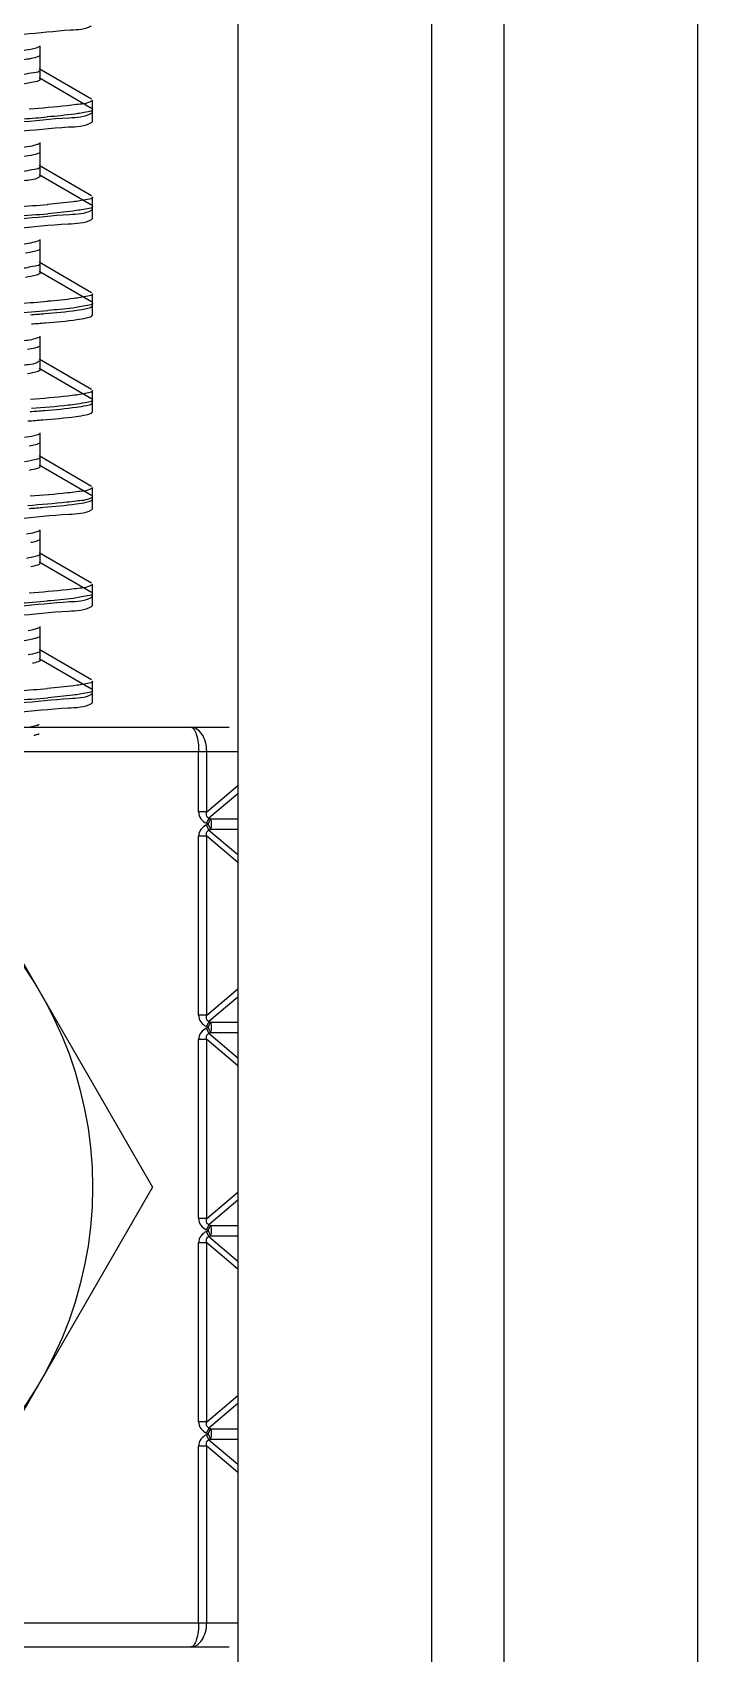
# Model space of a CAD drawing. Extents: x 27938 to 1042331, y -235042 to 1535213.
# Drawn here: x 708189.3 to 708352.9, y 732482.4 to 732881.2 of the extents above; entities that cross this region are included whole.
import ezdxf

# ---------------------------------------------------------------- set-up
doc = ezdxf.new("R2010")
doc.units = 0
doc.header["$LTSCALE"] = 1000
doc.header["$MEASUREMENT"] = 0

msp = doc.modelspace()

# ---------------------------------------------------------------- linework, layer by layer
at = {"linetype": 'Continuous'}
for p, q in [((708239.75, 733136.51), (708239.75, 728395.48)), ((708287.37, 733136.51), (708287.37, 728395.48)), ((708305.23, 733136.51), (708305.23, 728395.48)), ((708352.86, 733136.51), (708352.86, 728395.48)), ((708191.14, 732871.94), (708191.14, 732877.9)), ((708191.14, 732869.67), (708191.14, 732875.62)), ((708203.8, 732864.76), (708190.88, 732872.25)), ((708203.8, 732862.49), (708190.88, 732869.97)), ((708204.03, 732861.53), (708204.03, 732864.5)), ((708203.8, 732861.27), (708204.03, 732861.53)), ((708203.8, 732858.99), (708204.03, 732859.25)), ((708204.03, 732859.25), (708204.03, 732862.22)), ((708204.03, 732859.25), (708204.03, 732862.22)), ((708191.14, 732848.13), (708191.14, 732854.08)), ((708191.14, 732845.85), (708191.14, 732851.81)), ((708203.8, 732840.95), (708190.88, 732848.43)), ((708203.8, 732838.67), (708190.88, 732846.15)), ((708204.03, 732837.71), (708204.03, 732840.69)), ((708203.8, 732837.45), (708204.03, 732837.71)), ((708203.8, 732835.17), (708204.03, 732835.43)), ((708204.03, 732835.43), (708204.03, 732838.41)), ((708204.03, 732835.43), (708204.03, 732838.41)), ((708191.14, 732824.32), (708191.14, 732830.27)), ((708191.14, 732822.04), (708191.14, 732827.99)), ((708203.8, 732817.14), (708190.88, 732824.62)), ((708203.8, 732814.86), (708190.88, 732822.34)), ((708204.03, 732813.9), (708204.03, 732816.88)), ((708204.03, 732813.9), (708204.03, 732816.88)), ((708203.8, 732813.64), (708204.03, 732813.9)), ((708203.8, 732811.36), (708204.03, 732811.62)), ((708204.03, 732811.62), (708204.03, 732814.6)), ((708204.03, 732811.62), (708204.03, 732814.6)), ((708191.14, 732800.51), (708191.14, 732806.46)), ((708191.14, 732798.23), (708191.14, 732804.18)), ((708203.8, 732793.33), (708190.88, 732800.81)), ((708203.8, 732791.05), (708190.88, 732798.53)), ((708204.03, 732790.09), (708204.03, 732793.06)), ((708204.03, 732790.09), (708204.03, 732793.06)), ((708203.8, 732789.83), (708204.03, 732790.09)), ((708203.8, 732787.55), (708204.03, 732787.81)), ((708204.03, 732787.81), (708204.03, 732790.79)), ((708204.03, 732787.81), (708204.03, 732790.79)), ((708191.14, 732776.69), (708191.14, 732782.65)), ((708191.14, 732774.41), (708191.14, 732780.37)), ((708203.8, 732769.51), (708190.88, 732776.99)), ((708203.8, 732767.23), (708190.88, 732774.72)), ((708204.03, 732766.28), (708204.03, 732769.25)), ((708204.03, 732766.28), (708204.03, 732769.25)), ((708203.8, 732766.01), (708204.03, 732766.28)), ((708203.8, 732763.74), (708204.03, 732764)), ((708204.03, 732764), (708204.03, 732766.97)), ((708204.03, 732764), (708204.03, 732766.97)), ((708191.14, 732752.88), (708191.14, 732758.83)), ((708191.14, 732750.6), (708191.14, 732756.55)), ((708203.8, 732745.7), (708190.88, 732753.18)), ((708203.8, 732743.42), (708190.88, 732750.9)), ((708204.03, 732742.46), (708204.03, 732745.44)), ((708204.03, 732742.46), (708204.03, 732745.44)), ((708203.8, 732742.2), (708204.03, 732742.46)), ((708203.8, 732739.92), (708204.03, 732740.18)), ((708204.03, 732740.18), (708204.03, 732743.16)), ((708204.03, 732740.18), (708204.03, 732743.16)), ((708191.14, 732729.07), (708191.14, 732735.02)), ((708191.14, 732726.79), (708191.14, 732732.74)), ((708203.8, 732721.89), (708190.88, 732729.37)), ((708203.8, 732719.61), (708190.88, 732727.09)), ((708204.03, 732718.65), (708204.03, 732721.63)), ((708204.03, 732718.65), (708204.03, 732721.63)), ((708203.8, 732718.39), (708204.03, 732718.65)), ((708203.8, 732716.11), (708204.03, 732716.37)), ((708204.03, 732716.37), (708204.03, 732719.35)), ((708204.03, 732716.37), (708204.03, 732719.35)), ((707979.89, 732710.25), (708237.66, 732710.25)), ((707977.8, 732704.3), (708239.75, 732704.3)), ((708230.14, 732689.45), (708230.14, 732704.3)), ((708232.12, 732689.45), (708232.12, 732704.3)), ((708232.12, 732689.45), (708239.75, 732695.93)), ((708163.77, 732692.39), (708218.76, 732597.14)), ((708239.75, 732693.91), (708232.67, 732687.9)), ((708232.12, 732689.45), (708230.14, 732689.45)), ((708232.67, 732687.9), (708232.07, 732686.64)), ((708232.49, 732686.44), (708233.09, 732687.71)), ((708233.09, 732687.71), (708232.67, 732687.9)), ((708233.09, 732687.71), (708239.75, 732687.71)), ((708232.49, 732686.44), (708232.07, 732686.64)), ((708232.07, 732686.24), (708232.49, 732686.44)), ((708232.67, 732684.98), (708232.07, 732686.24)), ((708232.49, 732686.44), (708233.09, 732685.18)), ((708232.67, 732684.98), (708233.09, 732685.18)), ((708232.67, 732684.98), (708239.75, 732678.97)), ((708233.09, 732685.18), (708239.75, 732685.18)), ((708232.12, 732683.43), (708230.14, 732683.43)), ((708230.14, 732639.45), (708230.14, 732683.43)), ((708232.12, 732639.45), (708232.12, 732683.43)), ((708239.75, 732676.95), (708232.12, 732683.43)), ((708232.12, 732639.45), (708239.75, 732645.92)), ((708239.75, 732643.9), (708232.67, 732637.9)), ((708232.12, 732639.45), (708230.14, 732639.45)), ((708232.67, 732637.9), (708232.07, 732636.63)), ((708232.49, 732636.44), (708232.07, 732636.63)), ((708232.07, 732636.24), (708232.49, 732636.44)), ((708232.67, 732634.97), (708232.07, 732636.24)), ((708232.49, 732636.44), (708233.09, 732637.7)), ((708232.49, 732636.44), (708233.09, 732635.17)), ((708233.09, 732637.7), (708232.67, 732637.9)), ((708233.09, 732637.7), (708239.75, 732637.7)), ((708232.12, 732633.42), (708230.14, 732633.42)), ((708230.14, 732589.44), (708230.14, 732633.42)), ((708232.12, 732589.44), (708232.12, 732633.42)), ((708239.75, 732626.94), (708232.12, 732633.42)), ((708232.67, 732634.97), (708233.09, 732635.17)), ((708232.67, 732634.97), (708239.75, 732628.96)), ((708233.09, 732635.17), (708239.75, 732635.17)), ((708218.76, 732597.14), (708163.77, 732501.89)), ((708232.12, 732589.44), (708239.75, 732595.92)), ((708239.75, 732593.9), (708232.67, 732587.89)), ((708232.12, 732589.44), (708230.14, 732589.44)), ((708232.67, 732587.89), (708232.07, 732586.63)), ((708232.49, 732586.43), (708232.07, 732586.63)), ((708232.07, 732586.23), (708232.49, 732586.43)), ((708232.67, 732584.97), (708232.07, 732586.23)), ((708232.49, 732586.43), (708233.09, 732587.69)), ((708232.49, 732586.43), (708233.09, 732585.17)), ((708233.09, 732587.69), (708232.67, 732587.89)), ((708232.67, 732584.97), (708233.09, 732585.17)), ((708232.67, 732584.97), (708239.75, 732578.96)), ((708233.09, 732587.69), (708239.75, 732587.69)), ((708233.09, 732585.17), (708239.75, 732585.16)), ((708232.12, 732583.42), (708230.14, 732583.42)), ((708230.14, 732539.43), (708230.14, 732583.42)), ((708232.12, 732539.43), (708232.12, 732583.42)), ((708239.75, 732576.94), (708232.12, 732583.42)), ((708232.12, 732539.43), (708239.75, 732545.91)), ((708239.75, 732543.89), (708232.67, 732537.88)), ((708232.12, 732539.43), (708230.14, 732539.43)), ((708232.67, 732537.88), (708232.07, 732536.62)), ((708232.49, 732536.42), (708232.07, 732536.62)), ((708232.07, 732536.22), (708232.49, 732536.42)), ((708232.67, 732534.96), (708232.07, 732536.22)), ((708232.49, 732536.42), (708233.09, 732537.69)), ((708232.49, 732536.42), (708233.09, 732535.16)), ((708233.09, 732537.69), (708232.67, 732537.88)), ((708233.09, 732537.69), (708239.75, 732537.68)), ((708232.12, 732533.41), (708230.14, 732533.41)), ((708230.14, 732489.99), (708230.14, 732533.41)), ((708232.12, 732489.99), (708232.12, 732533.41)), ((708239.75, 732526.93), (708232.12, 732533.41)), ((708232.67, 732534.96), (708233.09, 732535.16)), ((708232.67, 732534.96), (708239.75, 732528.95)), ((708233.09, 732535.16), (708239.75, 732535.16)), ((707977.8, 732489.99), (708239.75, 732489.99)), ((707979.89, 732484.03), (708237.66, 732484.03))]:
    msp.add_line(p, q, dxfattribs=at)
msp.add_circle((708108.78, 732597.14), 95.25, dxfattribs=at)
for centre, radius, start, end in [((708159.99, 733252.04), 393.05, 273.9462, 274.8034), ((708157.59, 733258.38), 423.29, 273.7455, 274.8005), ((708157.87, 733257.17), 419.79, 273.7678, 274.801), ((708157.19, 733239.6), 428.35, 273.7137, 274.7998), ((708158.8, 733221.63), 408.03, 273.8422, 274.8038), ((708158.03, 733157.64), 417.79, 273.7805, 274.8013), ((708158.69, 733127.7), 409.36, 273.8319, 274.8049), ((708157.6, 733139.14), 423.12, 273.7466, 274.8005)]:
    msp.add_arc(centre, radius, start, end, dxfattribs=at)
for points, knots in [([(708187.04, 732880.76), (708190.91, 732881.03), (708196.36, 732881.79), (708202.28, 732881.93), (708203.8, 732882.8)], [0, 0, 0, 0, 0.689218, 1, 1, 1, 1]), ([(708190.88, 732877.6), (708190.65, 732877.46), (708188.74, 732876.85), (708186.76, 732876.64), (708185.06, 732876.43)], [0, 0, 0, 0, 0.134595, 1, 1, 1, 1]), ([(708190.88, 732875.32), (708190.69, 732875.21), (708189.29, 732874.71), (708187.81, 732874.52), (708186.56, 732874.35)], [0, 0, 0, 0, 0.14301, 1, 1, 1, 1]), ([(708191.14, 732871.94), (708191.14, 732871.38), (708188.08, 732871.09), (708186.58, 732870.67), (708185.06, 732870.48)], [0, 0, 0, 0, 0.270092, 1, 1, 1, 1]), ([(708191.14, 732869.67), (708191.14, 732869.23), (708188.89, 732868.86), (708187.71, 732868.56), (708186.56, 732868.4)], [0, 0, 0, 0, 0.274738, 1, 1, 1, 1]), ([(708200.05, 732863.4), (708199.31, 732863.3), (708195.46, 732862.84), (708191.6, 732862.53), (708188.47, 732862.31)], [0, 0, 0, 0, 0.191495, 1, 1, 1, 1]), ([(708204.03, 732864.5), (708204.03, 732864.38), (708202.61, 732863.49), (708201.31, 732863.58), (708200.05, 732863.4)], [0, 0, 0, 0, 0.088784, 1, 1, 1, 1]), ([(708185.45, 732859.12), (708189.7, 732859.4), (708195.65, 732860.23), (708202.15, 732860.32), (708203.8, 732861.27)], [0, 0, 0, 0, 0.690867, 1, 1, 1, 1]), ([(708204.03, 732862.22), (708204.03, 732861.81), (708201.88, 732861.51), (708200.78, 732861.22), (708199.69, 732861.08)], [0, 0, 0, 0, 0.272444, 1, 1, 1, 1]), ([(708185.24, 732856.83), (708189.54, 732857.11), (708195.56, 732857.95), (708202.13, 732858.03), (708203.8, 732858.99)], [0, 0, 0, 0, 0.691069, 1, 1, 1, 1]), ([(708190.88, 732853.78), (708190.66, 732853.66), (708188.96, 732853.09), (708187.19, 732852.89), (708185.67, 732852.7)], [0, 0, 0, 0, 0.137672, 1, 1, 1, 1]), ([(708190.87, 732851.5), (708190.47, 732851.27), (708189.18, 732850.96), (708187.91, 732850.73), (708187.09, 732850.61)], [0, 0, 0, 0, 0.361214, 1, 1, 1, 1]), ([(708191.14, 732848.13), (708191.14, 732847.62), (708188.41, 732847.29), (708187.04, 732846.92), (708185.67, 732846.74)], [0, 0, 0, 0, 0.271698, 1, 1, 1, 1]), ([(708191.14, 732845.85), (708191.14, 732845.72), (708189.74, 732844.76), (708188.37, 732844.85), (708187.09, 732844.66)], [0, 0, 0, 0, 0.091796, 1, 1, 1, 1]), ([(708204.03, 732840.69), (708204.03, 732840.24), (708201.65, 732839.97), (708200.46, 732839.64), (708199.26, 732839.49)], [0, 0, 0, 0, 0.27096, 1, 1, 1, 1]), ([(708184.94, 732832.99), (708189.31, 732833.28), (708195.42, 732834.13), (708202.1, 732834.2), (708203.8, 732835.17)], [0, 0, 0, 0, 0.691359, 1, 1, 1, 1]), ([(708186.14, 732835.35), (708190.23, 732835.63), (708195.96, 732836.43), (708202.2, 732836.54), (708203.8, 732837.45)], [0, 0, 0, 0, 0.690197, 1, 1, 1, 1]), ([(708204.03, 732838.41), (708204.03, 732837.96), (708201.63, 732837.69), (708200.43, 732837.36), (708199.22, 732837.2)], [0, 0, 0, 0, 0.270815, 1, 1, 1, 1]), ([(708190.88, 732829.97), (708190.68, 732829.86), (708189.17, 732829.34), (708187.6, 732829.14), (708186.25, 732828.96)], [0, 0, 0, 0, 0.140996, 1, 1, 1, 1]), ([(708190.87, 732827.69), (708190.51, 732827.48), (708189.4, 732827.2), (708188.29, 732826.99), (708187.58, 732826.88)], [0, 0, 0, 0, 0.36678, 1, 1, 1, 1]), ([(708191.14, 732824.32), (708191.14, 732823.85), (708188.72, 732823.5), (708187.48, 732823.17), (708186.25, 732823.01)], [0, 0, 0, 0, 0.273505, 1, 1, 1, 1]), ([(708191.14, 732822.04), (708191.13, 732821.69), (708189.43, 732821.3), (708188.48, 732821.06), (708187.58, 732820.92)], [0, 0, 0, 0, 0.279898, 1, 1, 1, 1]), ([(708204.03, 732816.88), (708204.03, 732816.45), (708201.76, 732816.16), (708200.61, 732815.85), (708199.46, 732815.7)], [0, 0, 0, 0, 0.271617, 1, 1, 1, 1]), ([(708188.81, 732811.73), (708189.97, 732811.81), (708193.75, 732812.11), (708197.54, 732812.45), (708200.14, 732812.81)], [0, 0, 0, 0, 0.307399, 1, 1, 1, 1]), ([(708204.03, 732814.6), (708204.03, 732814.14), (708201.6, 732813.87), (708200.38, 732813.54), (708199.16, 732813.38)], [0, 0, 0, 0, 0.270628, 1, 1, 1, 1]), ([(708200.14, 732812.81), (708200.94, 732812.93), (708202.16, 732813.14), (708203.41, 732813.42), (708203.8, 732813.64)], [0, 0, 0, 0, 0.643357, 1, 1, 1, 1]), ([(708200.2, 732810.54), (708200.98, 732810.66), (708202.19, 732810.87), (708203.42, 732811.14), (708203.8, 732811.36)], [0, 0, 0, 0, 0.642712, 1, 1, 1, 1]), ([(708189.01, 732809.47), (708190.16, 732809.55), (708193.9, 732809.84), (708197.63, 732810.18), (708200.2, 732810.54)], [0, 0, 0, 0, 0.307538, 1, 1, 1, 1]), ([(708190.87, 732806.16), (708190.7, 732806.06), (708189.37, 732805.58), (708187.98, 732805.39), (708186.8, 732805.22)], [0, 0, 0, 0, 0.144669, 1, 1, 1, 1]), ([(708190.87, 732803.88), (708190.56, 732803.7), (708189.6, 732803.43), (708188.65, 732803.24), (708188.05, 732803.14)], [0, 0, 0, 0, 0.372977, 1, 1, 1, 1]), ([(708191.14, 732800.51), (708191.14, 732800.37), (708189.61, 732799.37), (708188.17, 732799.47), (708186.8, 732799.27)], [0, 0, 0, 0, 0.09033, 1, 1, 1, 1]), ([(708191.14, 732798.23), (708191.13, 732797.92), (708189.68, 732797.52), (708188.83, 732797.32), (708188.05, 732797.19)], [0, 0, 0, 0, 0.283217, 1, 1, 1, 1]), ([(708200.14, 732791.98), (708199.42, 732791.88), (708195.65, 732791.42), (708191.87, 732791.12), (708188.81, 732790.89)], [0, 0, 0, 0, 0.191413, 1, 1, 1, 1]), ([(708204.03, 732793.06), (708204.03, 732792.69), (708202.12, 732792.37), (708201.11, 732792.12), (708200.14, 732791.98)], [0, 0, 0, 0, 0.274367, 1, 1, 1, 1]), ([(708188.68, 732787.91), (708189.85, 732787.99), (708193.66, 732788.29), (708197.47, 732788.63), (708200.1, 732789)], [0, 0, 0, 0, 0.307305, 1, 1, 1, 1]), ([(708200.2, 732789.71), (708199.49, 732789.61), (708195.77, 732789.15), (708192.03, 732788.85), (708189.01, 732788.63)], [0, 0, 0, 0, 0.191295, 1, 1, 1, 1]), ([(708199.98, 732786.7), (708200.81, 732786.82), (708202.09, 732787.03), (708203.4, 732787.32), (708203.8, 732787.55)], [0, 0, 0, 0, 0.645021, 1, 1, 1, 1]), ([(708200.1, 732789), (708200.91, 732789.11), (708202.14, 732789.32), (708203.41, 732789.6), (708203.8, 732789.83)], [0, 0, 0, 0, 0.643774, 1, 1, 1, 1]), ([(708204.03, 732790.79), (708204.03, 732790.42), (708202.15, 732790.1), (708201.16, 732789.84), (708200.2, 732789.71)], [0, 0, 0, 0, 0.27466, 1, 1, 1, 1]), ([(708188.15, 732785.59), (708189.36, 732785.68), (708193.31, 732785.98), (708197.26, 732786.32), (708199.98, 732786.7)], [0, 0, 0, 0, 0.307317, 1, 1, 1, 1]), ([(708190.87, 732782.35), (708190.49, 732782.12), (708189.28, 732781.82), (708188.08, 732781.6), (708187.31, 732781.49)], [0, 0, 0, 0, 0.363608, 1, 1, 1, 1]), ([(708190.87, 732780.07), (708190.6, 732779.91), (708189.8, 732779.67), (708188.99, 732779.5), (708188.48, 732779.4)], [0, 0, 0, 0, 0.37991, 1, 1, 1, 1]), ([(708191.14, 732776.69), (708191.13, 732776.32), (708189.29, 732775.93), (708188.27, 732775.68), (708187.31, 732775.53)], [0, 0, 0, 0, 0.278286, 1, 1, 1, 1]), ([(708191.14, 732774.41), (708191.13, 732774.14), (708189.91, 732773.75), (708189.15, 732773.57), (708188.48, 732773.45)], [0, 0, 0, 0, 0.287204, 1, 1, 1, 1]), ([(708200.1, 732768.16), (708199.37, 732768.06), (708195.57, 732767.6), (708191.76, 732767.3), (708188.68, 732767.07)], [0, 0, 0, 0, 0.19149, 1, 1, 1, 1]), ([(708204.03, 732769.25), (708204.03, 732769.13), (708202.63, 732768.25), (708201.34, 732768.33), (708200.1, 732768.16)], [0, 0, 0, 0, 0.089033, 1, 1, 1, 1]), ([(708185.57, 732761.6), (708189.79, 732761.88), (708195.71, 732762.7), (708202.16, 732762.79), (708203.8, 732763.74)], [0, 0, 0, 0, 0.690751, 1, 1, 1, 1]), ([(708199.98, 732765.86), (708199.22, 732765.76), (708195.29, 732765.29), (708191.34, 732764.98), (708188.15, 732764.75)], [0, 0, 0, 0, 0.191433, 1, 1, 1, 1]), ([(708188.48, 732764.08), (708189.67, 732764.17), (708193.53, 732764.46), (708197.39, 732764.81), (708200.05, 732765.18)], [0, 0, 0, 0, 0.307276, 1, 1, 1, 1]), ([(708204.03, 732766.97), (708204.03, 732766.85), (708202.57, 732765.95), (708201.26, 732766.04), (708199.98, 732765.86)], [0, 0, 0, 0, 0.088431, 1, 1, 1, 1]), ([(708200.05, 732765.18), (708200.87, 732765.29), (708202.12, 732765.51), (708203.4, 732765.79), (708203.8, 732766.01)], [0, 0, 0, 0, 0.644275, 1, 1, 1, 1]), ([(708190.87, 732758.53), (708190.53, 732758.34), (708189.49, 732758.06), (708188.45, 732757.86), (708187.79, 732757.75)], [0, 0, 0, 0, 0.369442, 1, 1, 1, 1]), ([(708190.87, 732756.25), (708190.64, 732756.12), (708189.97, 732755.9), (708189.3, 732755.75), (708188.88, 732755.67)], [0, 0, 0, 0, 0.387704, 1, 1, 1, 1]), ([(708191.14, 732752.88), (708191.13, 732752.55), (708189.55, 732752.15), (708188.63, 732751.93), (708187.79, 732751.8)], [0, 0, 0, 0, 0.281296, 1, 1, 1, 1]), ([(708191.13, 732750.6), (708191.13, 732750.36), (708190.11, 732749.98), (708189.45, 732749.82), (708188.87, 732749.71)], [0, 0, 0, 0, 0.2919, 1, 1, 1, 1]), ([(708200.05, 732744.34), (708199.32, 732744.24), (708195.47, 732743.77), (708191.6, 732743.47), (708188.48, 732743.24)], [0, 0, 0, 0, 0.191497, 1, 1, 1, 1]), ([(708204.03, 732745.44), (708204.03, 732745.32), (708202.61, 732744.43), (708201.31, 732744.52), (708200.05, 732744.34)], [0, 0, 0, 0, 0.088791, 1, 1, 1, 1]), ([(708185.25, 732737.76), (708189.55, 732738.05), (708195.56, 732738.88), (708202.13, 732738.96), (708203.8, 732739.92)], [0, 0, 0, 0, 0.69106, 1, 1, 1, 1]), ([(708186.05, 732740.1), (708190.16, 732740.38), (708195.92, 732741.17), (708202.2, 732741.28), (708203.8, 732742.2)], [0, 0, 0, 0, 0.690301, 1, 1, 1, 1]), ([(708204.03, 732743.16), (708204.03, 732742.72), (708201.67, 732742.44), (708200.48, 732742.11), (708199.29, 732741.96)], [0, 0, 0, 0, 0.271048, 1, 1, 1, 1]), ([(708189.25, 732731.93), (708181.24, 732730.2), (708157.99, 732729.52), (708118.82, 732727.09), (708075.91, 732725.28), (708047.89, 732723.84), (708036.16, 732722.7)], [0, 0, 0, 0, 0.160367, 0.451606, 0.769465, 1, 1, 1, 1]), ([(708190.87, 732734.72), (708190.58, 732734.55), (708189.69, 732734.29), (708188.8, 732734.11), (708188.24, 732734.01)], [0, 0, 0, 0, 0.375957, 1, 1, 1, 1]), ([(708190.87, 732732.44), (708190.68, 732732.33), (708190.14, 732732.14), (708189.59, 732732), (708189.25, 732731.93)], [0, 0, 0, 0, 0.396512, 1, 1, 1, 1]), ([(708191.14, 732729.07), (708191.13, 732728.77), (708189.78, 732728.38), (708188.97, 732728.19), (708188.24, 732728.06)], [0, 0, 0, 0, 0.28487, 1, 1, 1, 1]), ([(708191.13, 732726.79), (708191.13, 732726.58), (708190.3, 732726.21), (708189.73, 732726.08), (708189.25, 732725.98)], [0, 0, 0, 0, 0.297941, 1, 1, 1, 1]), ([(708204.03, 732721.63), (708204.03, 732721.2), (708201.76, 732720.91), (708200.61, 732720.6), (708199.46, 732720.45)], [0, 0, 0, 0, 0.271622, 1, 1, 1, 1]), ([(708184.95, 732713.93), (708189.32, 732714.22), (708195.43, 732715.07), (708202.1, 732715.14), (708203.8, 732716.11)], [0, 0, 0, 0, 0.69135, 1, 1, 1, 1]), ([(708186.14, 732716.29), (708190.22, 732716.57), (708195.96, 732717.36), (708202.2, 732717.47), (708203.8, 732718.39)], [0, 0, 0, 0, 0.690199, 1, 1, 1, 1]), ([(708204.03, 732719.35), (708204.03, 732718.9), (708201.63, 732718.62), (708200.43, 732718.29), (708199.22, 732718.14)], [0, 0, 0, 0, 0.270822, 1, 1, 1, 1]), ([(708190.87, 732710.91), (708190.62, 732710.76), (708189.88, 732710.53), (708189.13, 732710.36), (708188.66, 732710.28)], [0, 0, 0, 0, 0.383249, 1, 1, 1, 1]), ([(708190.87, 732708.63), (708190.72, 732708.54), (708190.29, 732708.37), (708189.85, 732708.26), (708189.59, 732708.19)], [0, 0, 0, 0, 0.406518, 1, 1, 1, 1]), ([(708228.23, 732710.25), (708228.5, 732710.25), (708229.16, 732709.7), (708229.92, 732707.67), (708230.14, 732705.73), (708230.14, 732704.3)], [0, 0, 0, 0, 0.128078, 0.342475, 1, 1, 1, 1]), ([(708232.12, 732704.3), (708232.12, 732705.08), (708231.93, 732706.58), (708231.1, 732708.52), (708229.84, 732709.89), (708228.73, 732710.25), (708228.23, 732710.25)], [0, 0, 0, 0, 0.302203, 0.57488, 0.804028, 1, 1, 1, 1]), ([(708230.14, 732689.45), (708230.14, 732688.86), (708230.54, 732687.65), (708231.53, 732686.89), (708232.07, 732686.64)], [0, 0, 0, 0, 0.499355, 1, 1, 1, 1]), ([(708232.67, 732687.9), (708232.38, 732687.99), (708231.92, 732688.55), (708232.05, 732689.17), (708232.12, 732689.45)], [0, 0, 0, 0, 0.502447, 1, 1, 1, 1]), ([(708233.09, 732685.18), (708233.27, 732685.57), (708233.4, 732686.44), (708233.27, 732687.32), (708233.09, 732687.71)], [0, 0, 0, 0, 0.500048, 1, 1, 1, 1]), ([(708232.07, 732686.24), (708231.53, 732685.99), (708230.54, 732685.24), (708230.14, 732684.02), (708230.14, 732683.43)], [0, 0, 0, 0, 0.500643, 1, 1, 1, 1]), ([(708232.12, 732683.43), (708232.05, 732683.72), (708231.92, 732684.33), (708232.38, 732684.9), (708232.67, 732684.98)], [0, 0, 0, 0, 0.49632, 1, 1, 1, 1]), ([(708230.14, 732639.45), (708230.14, 732638.85), (708230.54, 732637.64), (708231.53, 732636.89), (708232.07, 732636.63)], [0, 0, 0, 0, 0.499355, 1, 1, 1, 1]), ([(708232.07, 732636.24), (708231.53, 732635.98), (708230.54, 732635.23), (708230.14, 732634.02), (708230.14, 732633.42)], [0, 0, 0, 0, 0.500643, 1, 1, 1, 1]), ([(708232.67, 732637.9), (708232.38, 732637.98), (708231.92, 732638.55), (708232.05, 732639.16), (708232.12, 732639.45)], [0, 0, 0, 0, 0.502447, 1, 1, 1, 1]), ([(708233.09, 732635.17), (708233.27, 732635.56), (708233.4, 732636.44), (708233.27, 732637.31), (708233.09, 732637.7)], [0, 0, 0, 0, 0.500048, 1, 1, 1, 1]), ([(708232.12, 732633.42), (708232.05, 732633.71), (708231.92, 732634.32), (708232.38, 732634.89), (708232.67, 732634.97)], [0, 0, 0, 0, 0.49632, 1, 1, 1, 1]), ([(708230.14, 732589.44), (708230.14, 732588.85), (708230.54, 732587.63), (708231.53, 732586.88), (708232.07, 732586.63)], [0, 0, 0, 0, 0.499355, 1, 1, 1, 1]), ([(708232.67, 732587.89), (708232.38, 732587.98), (708231.92, 732588.54), (708232.05, 732589.15), (708232.12, 732589.44)], [0, 0, 0, 0, 0.502447, 1, 1, 1, 1]), ([(708232.07, 732586.23), (708231.53, 732585.98), (708230.54, 732585.22), (708230.14, 732584.01), (708230.14, 732583.42)], [0, 0, 0, 0, 0.500643, 1, 1, 1, 1]), ([(708232.12, 732583.42), (708232.05, 732583.7), (708231.92, 732584.32), (708232.38, 732584.88), (708232.67, 732584.97)], [0, 0, 0, 0, 0.49632, 1, 1, 1, 1]), ([(708233.09, 732585.17), (708233.27, 732585.55), (708233.4, 732586.43), (708233.27, 732587.3), (708233.09, 732587.69)], [0, 0, 0, 0, 0.500048, 1, 1, 1, 1]), ([(708230.14, 732539.43), (708230.14, 732538.84), (708230.54, 732537.63), (708231.53, 732536.87), (708232.07, 732536.62)], [0, 0, 0, 0, 0.499355, 1, 1, 1, 1]), ([(708232.07, 732536.22), (708231.53, 732535.97), (708230.54, 732535.22), (708230.14, 732534), (708230.14, 732533.41)], [0, 0, 0, 0, 0.500643, 1, 1, 1, 1]), ([(708232.67, 732537.88), (708232.38, 732537.97), (708231.92, 732538.53), (708232.05, 732539.15), (708232.12, 732539.43)], [0, 0, 0, 0, 0.502447, 1, 1, 1, 1]), ([(708233.09, 732535.16), (708233.27, 732535.55), (708233.4, 732536.42), (708233.27, 732537.3), (708233.09, 732537.69)], [0, 0, 0, 0, 0.500048, 1, 1, 1, 1]), ([(708232.12, 732533.41), (708232.05, 732533.7), (708231.92, 732534.31), (708232.38, 732534.87), (708232.67, 732534.96)], [0, 0, 0, 0, 0.49632, 1, 1, 1, 1]), ([(708230.14, 732489.99), (708230.14, 732488.55), (708229.92, 732486.61), (708229.16, 732484.59), (708228.5, 732484.03), (708228.23, 732484.03)], [0, 0, 0, 0, 0.657525, 0.871922, 1, 1, 1, 1]), ([(708228.23, 732484.03), (708228.73, 732484.03), (708229.84, 732484.39), (708231.1, 732485.76), (708231.93, 732487.71), (708232.12, 732489.2), (708232.12, 732489.99)], [0, 0, 0, 0, 0.195972, 0.42512, 0.697797, 1, 1, 1, 1])]:
    msp.add_open_spline(points, degree=3, knots=knots, dxfattribs=at)
for points in [[(708199.69, 732861.08), (708197.43, 732860.78), (708195.17, 732860.57), (708192.9, 732860.37)], [(708199.26, 732839.49), (708197.18, 732839.22), (708195.09, 732839.03), (708193, 732838.85)], [(708199.22, 732837.2), (708197.16, 732836.94), (708195.09, 732836.75), (708193.01, 732836.57)], [(708199.46, 732815.7), (708197.3, 732815.42), (708195.14, 732815.22), (708192.97, 732815.03)], [(708199.16, 732813.38), (708197.12, 732813.13), (708195.08, 732812.93), (708193.03, 732812.76)], [(708199.29, 732741.96), (708197.2, 732741.69), (708195.1, 732741.5), (708192.99, 732741.32)], [(708199.46, 732720.45), (708197.31, 732720.17), (708195.14, 732719.97), (708192.98, 732719.78)], [(708199.22, 732718.14), (708197.16, 732717.88), (708195.09, 732717.68), (708193.01, 732717.51)]]:
    msp.add_open_spline(points, degree=3, dxfattribs=at)

doc.saveas('drawing.dxf')
